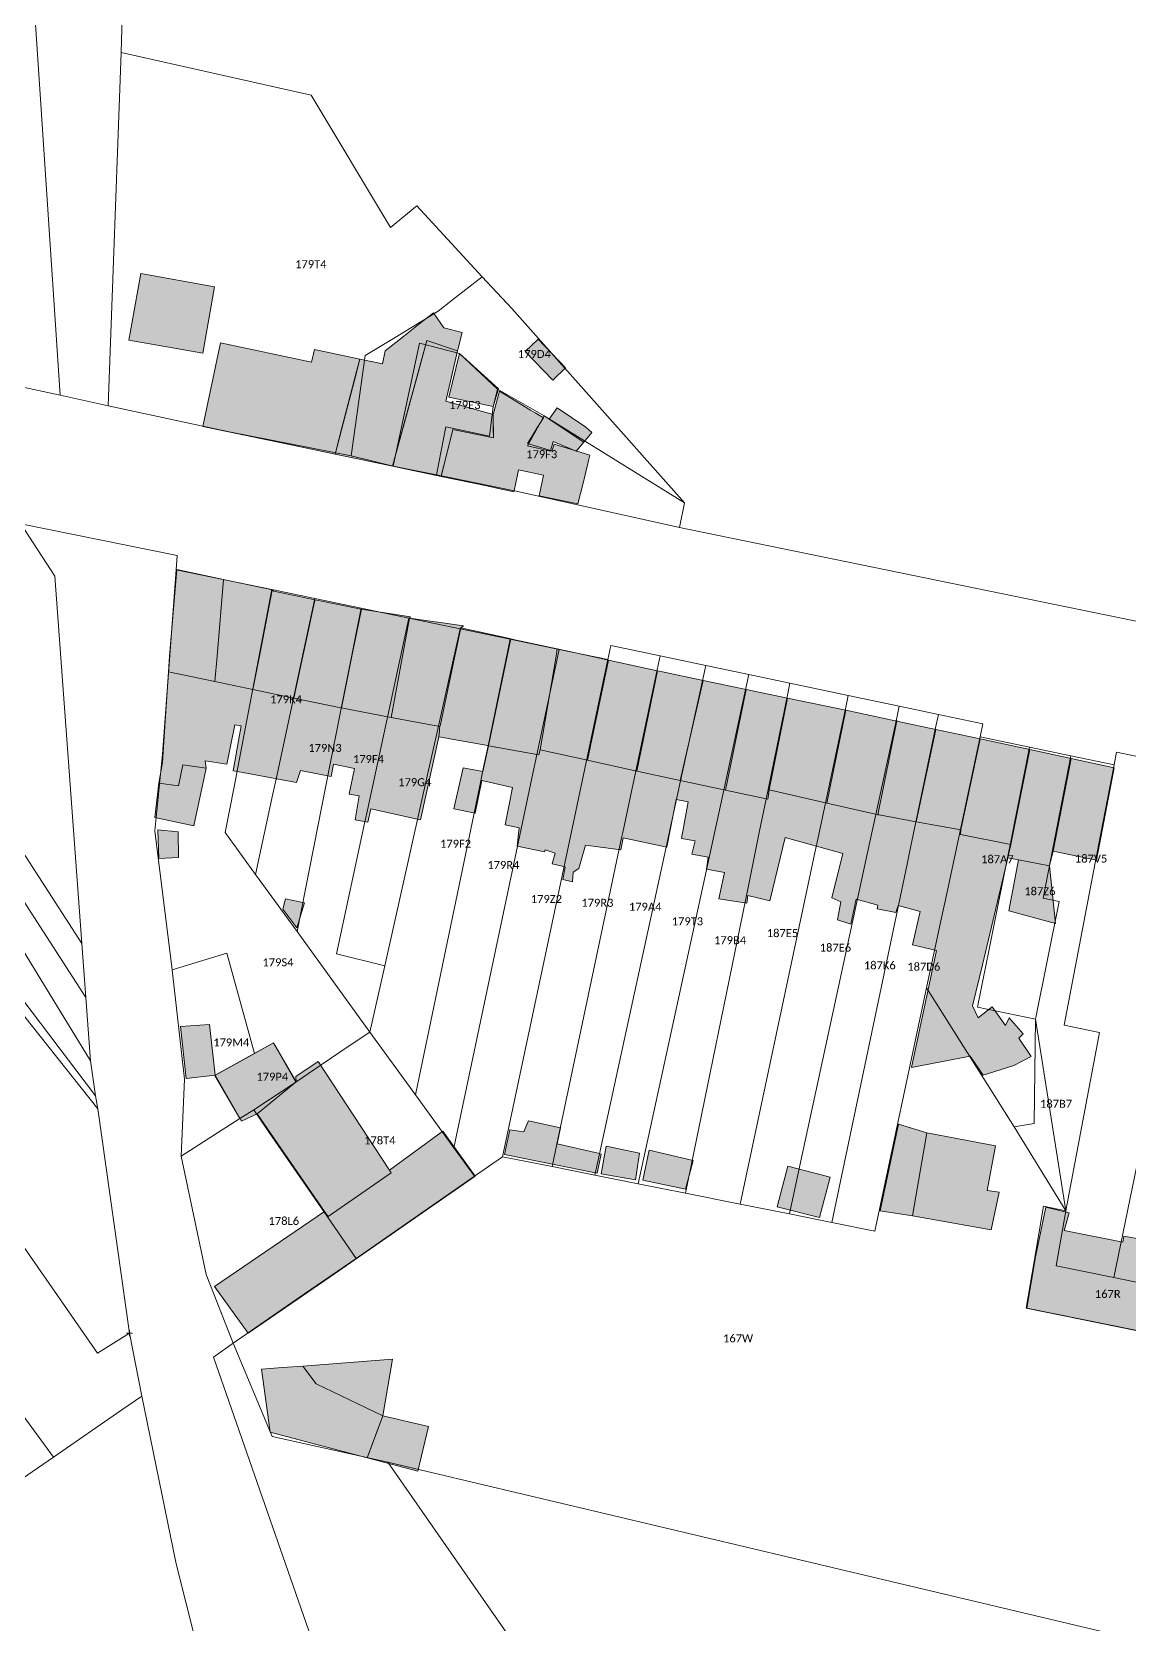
# Model space of a CAD drawing. Header units: metres. Extents: x 113120 to 240396, y 120329 to 242116.
# Drawn here: x 116794.5 to 116904.2, y 121578.2 to 121737.4 of the extents above; entities that cross this region are included whole.
import ezdxf

# ---------------------------------------------------------------- set-up
doc = ezdxf.new("R2010")
doc.units = ezdxf.units.M
doc.header["$LTSCALE"] = 3
doc.header["$PDMODE"] = 2
doc.header["$PDSIZE"] = 0.3
for name, color, linetype, lineweight in [('Bpn_CaPa', 78, 'Continuous', 0), ('Bpn_ReBu', 4, 'Continuous', 0), ('Bpt_CaNu', 7, 'Continuous', 0), ('Bpt_PrSt', 7, 'Continuous', 0), ('Hachure bâtiment', 11, 'Continuous', 0)]:
    doc.layers.add(name, color=color, linetype=linetype, lineweight=lineweight)
doc.styles.add('Legend', font='')
doc.styles.get('Legend').set_extended_font_data('Calibri')

msp = doc.modelspace()

# ---------------------------------------------------------------- hatches: boundary and pattern name
at = {"layer": 'Hachure bâtiment'}
h = msp.add_hatch(color=256, dxfattribs=at)
h.dxf.hatch_style = 1
h.paths.add_polyline_path([(116811.6, 121705.3), (116804.22, 121706.62), (116805.41, 121713.27), (116812.79, 121711.95)])
h = msp.add_hatch(color=256, dxfattribs=at)
h.dxf.hatch_style = 1
h.paths.add_polyline_path([(116832.02, 121707.25), (116833.51, 121708.43), (116834.2, 121708.97), (116834.66, 121709.34), (116834.73, 121709.23), (116835.7, 121707.86), (116837.53, 121707.39), (116837.15, 121705.82), (116837.09, 121705.55), (116837.09, 121705.55), (116834.01, 121706.58), (116833.17, 121703.49), (116830.57, 121694.01), (116827.56, 121694.64), (116824.83, 121695.21), (116826.07, 121699.96), (116826.93, 121703.25), (116826.97, 121703.38), (116827.32, 121704.72), (116828.44, 121704.48), (116828.48, 121704.47), (116829.57, 121704.25), (116829.85, 121705.55), (116831.67, 121706.98)])
h = msp.add_hatch(color=256, dxfattribs=at)
h.dxf.hatch_style = 1
h.paths.add_polyline_path([(116826.99, 121703.47), (116825.52, 121697.84), (116824.83, 121695.21), (116820.74, 121696.07), (116811.62, 121697.98), (116813.37, 121706.33), (116822.49, 121704.42), (116822.76, 121705.67), (116827.32, 121704.72)])
h = msp.add_hatch(color=256, dxfattribs=at)
h.dxf.hatch_style = 1
h.paths.add_polyline_path([(116837.09, 121705.55), (116835.9, 121700.51), (116837.21, 121700.14), (116840.63, 121699.17), (116840.66, 121696.84), (116836.6, 121697.69), (116835.44, 121692.99), (116834.18, 121693.25), (116830.57, 121694.01), (116831.85, 121698.68), (116832.61, 121701.45), (116834.01, 121706.58)])
h = msp.add_hatch(color=256, dxfattribs=at)
h.dxf.hatch_style = 1
h.paths.add_polyline_path([(116847.88, 121703.83), (116846.6, 121702.6), (116843.85, 121705.48), (116845.15, 121706.72)])
h = msp.add_hatch(color=256, dxfattribs=at)
h.dxf.hatch_style = 1
h.paths.add_polyline_path([(116841.16, 121701.74), (116840.65, 121699.97), (116836.2, 121700.92), (116837.27, 121705.28)])
h = msp.add_hatch(color=256, dxfattribs=at)
h.dxf.hatch_style = 1
h.paths.add_polyline_path([(116835.45, 121693.04), (116835.96, 121695.12), (116836.6, 121697.69), (116840.66, 121696.84), (116840.66, 121697.24), (116840.65, 121697.36), (116840.64, 121698.12), (116840.63, 121699.17), (116841.29, 121701.51), (116844.39, 121699.62), (116844.84, 121699.35), (116845.66, 121698.85), (116845.08, 121697.9), (116844.47, 121696.92), (116844.09, 121696.29), (116845.73, 121695.78), (116846.19, 121695.63), (116846.51, 121695.53), (116846.54, 121695.61), (116846.73, 121696.22), (116850.31, 121695.1), (116850.25, 121694.83), (116850.19, 121694.59), (116850.14, 121694.4), (116850.11, 121694.28), (116849.63, 121692.31), (116849.12, 121690.24), (116845.25, 121691.03), (116845.51, 121692.31), (116845.68, 121693.12), (116843.16, 121693.64), (116843.06, 121693.15), (116842.73, 121691.55), (116842.72, 121691.46), (116841.3, 121691.76), (116840.01, 121692.03), (116835.44, 121692.99)])
h = msp.add_hatch(color=256, dxfattribs=at)
h.dxf.hatch_style = 1
h.paths.add_polyline_path([(116849.92, 121697.91), (116850.52, 121697.37), (116849.71, 121696.4), (116846.25, 121698.7), (116847.05, 121699.83)])
h = msp.add_hatch(color=256, dxfattribs=at)
h.dxf.hatch_style = 1
h.paths.add_polyline_path([(116846.25, 121698.7), (116849.71, 121696.4), (116848.95, 121695.5), (116846.65, 121696.48), (116846.37, 121695.52), (116844.08, 121696.05), (116845.75, 121699.05)], flags=17)
h = msp.add_hatch(color=256, dxfattribs=at)
h.dxf.hatch_style = 1
h.paths.add_polyline_path([(116813.68, 121682.68), (116813.03, 121675), (116812.82, 121672.47), (116808.17, 121673.45), (116808.27, 121675), (116809, 121683.68)])
h = msp.add_hatch(color=256, dxfattribs=at)
h.dxf.hatch_style = 1
h.paths.add_polyline_path([(116818.4, 121681.68), (116818.55, 121681.6), (116817.27, 121675), (116816.6, 121671.68), (116812.82, 121672.47), (116813.03, 121675), (116813.68, 121682.68)])
h = msp.add_hatch(color=256, dxfattribs=at)
h.dxf.hatch_style = 1
h.paths.add_polyline_path([(116818.7, 121681.5), (116822.83, 121680.63), (116822.79, 121680.46), (116821.62, 121675), (116820.7, 121670.82), (116816.6, 121671.68), (116817.27, 121675), (116818.55, 121681.6)])
h = msp.add_hatch(color=256, dxfattribs=at)
h.dxf.hatch_style = 1
h.paths.add_polyline_path([(116827.29, 121679.75), (116827.47, 121679.72), (116826.52, 121675), (116825.47, 121669.83), (116825.25, 121669.87), (116820.7, 121670.82), (116821.62, 121675), (116822.79, 121680.46), (116822.83, 121680.63)])
h = msp.add_hatch(color=256, dxfattribs=at)
h.dxf.hatch_style = 1
h.paths.add_polyline_path([(116827.69, 121679.68), (116832.36, 121678.96), (116832.27, 121678.82), (116831.58, 121675), (116830.45, 121668.89), (116825.61, 121669.8), (116825.47, 121669.83), (116826.52, 121675), (116827.47, 121679.72)])
h = msp.add_hatch(color=256, dxfattribs=at)
h.dxf.hatch_style = 1
h.paths.add_polyline_path([(116837.66, 121678.03), (116837.4, 121677.83), (116836.82, 121675), (116835.36, 121668.19), (116835.32, 121667.97), (116830.45, 121668.89), (116831.58, 121675), (116832.27, 121678.82)])
h = msp.add_hatch(color=256, dxfattribs=at)
h.dxf.hatch_style = 1
h.paths.add_polyline_path([(116842.14, 121676.81), (116842.4, 121676.75), (116842.03, 121675), (116840.17, 121666.06), (116839.9, 121666.11), (116835.22, 121666.96), (116835.26, 121667.56), (116835.29, 121667.78), (116835.32, 121667.97), (116835.36, 121668.19), (116836.82, 121675), (116837.4, 121677.83)])
h = msp.add_hatch(color=256, dxfattribs=at)
h.dxf.hatch_style = 1
h.paths.add_polyline_path([(116842.8, 121676.66), (116847.05, 121675.73), (116846.93, 121675), (116845.35, 121665.63), (116845.2, 121665.15), (116840.17, 121666.06), (116842.03, 121675), (116842.4, 121676.75)])
h = msp.add_hatch(color=256, dxfattribs=at)
h.dxf.hatch_style = 1
h.paths.add_polyline_path([(116850.4, 121675), (116852.17, 121674.61), (116850.07, 121664.6), (116845.35, 121665.63), (116846.93, 121675), (116847.05, 121675.73)])
h = msp.add_hatch(color=256, dxfattribs=at)
h.dxf.hatch_style = 1
h.paths.add_polyline_path([(116856.92, 121673.58), (116857.08, 121673.54), (116855, 121663.51), (116854.85, 121663.54), (116850.07, 121664.6), (116852.17, 121674.61)])
h = msp.add_hatch(color=256, dxfattribs=at)
h.dxf.hatch_style = 1
h.paths.add_polyline_path([(116812.82, 121672.47), (116816.6, 121671.68), (116820.7, 121670.82), (116825.25, 121669.87), (116825.47, 121669.83), (116825.61, 121669.8), (116830.45, 121668.89), (116835.32, 121667.97), (116835.29, 121667.78), (116835.26, 121667.56), (116835.22, 121666.96), (116833.37, 121658.65), (116828.4, 121659.75), (116828.12, 121658.4), (116826.85, 121658.63), (116827.25, 121661.05), (116826.25, 121661.2), (116826.77, 121663.77), (116824.68, 121664.2), (116824.45, 121662.97), (116821.37, 121663.57), (116820.97, 121662.37), (116815.08, 121663.47), (116814.65, 121663.55), (116815.45, 121668.03), (116814.8, 121668.15), (116814, 121664.2), (116811.83, 121664.55), (116811.95, 121663.8), (116809.6, 121664.15), (116809.17, 121662.05), (116807.2, 121662.32), (116807.57, 121664.4), (116807.88, 121669), (116808.17, 121673.45)])
h = msp.add_hatch(color=256, dxfattribs=at)
h.dxf.hatch_style = 1
h.paths.add_polyline_path([(116857.27, 121673.5), (116861.63, 121672.59), (116859.33, 121662.59), (116855.17, 121663.47), (116855, 121663.51), (116857.08, 121673.54)])
h = msp.add_hatch(color=256, dxfattribs=at)
h.dxf.hatch_style = 1
h.paths.add_polyline_path([(116865.95, 121671.68), (116863.87, 121661.62), (116859.33, 121662.59), (116861.63, 121672.59)])
h = msp.add_hatch(color=256, dxfattribs=at)
h.dxf.hatch_style = 1
h.paths.add_polyline_path([(116870.07, 121670.82), (116868.23, 121661.63), (116868.12, 121660.72), (116863.87, 121661.62), (116865.95, 121671.68)])
h = msp.add_hatch(color=256, dxfattribs=at)
h.dxf.hatch_style = 1
h.paths.add_polyline_path([(116875.9, 121669.6), (116874, 121660.32), (116868.23, 121661.63), (116870.07, 121670.82)])
h = msp.add_hatch(color=256, dxfattribs=at)
h.dxf.hatch_style = 1
h.paths.add_polyline_path([(116880.83, 121668.56), (116881, 121668.53), (116879.1, 121659.16), (116878.88, 121659.21), (116874, 121660.32), (116875.9, 121669.6)])
h = msp.add_hatch(color=256, dxfattribs=at)
h.dxf.hatch_style = 1
h.paths.add_polyline_path([(116881.15, 121668.49), (116884.92, 121667.68), (116882.93, 121658.45), (116879.25, 121659.13), (116879.1, 121659.16), (116881, 121668.53)])
h = msp.add_hatch(color=256, dxfattribs=at)
h.dxf.hatch_style = 1
h.paths.add_polyline_path([(116889.35, 121666.73), (116887.4, 121657.63), (116882.93, 121658.45), (116884.92, 121667.68)])
h = msp.add_hatch(color=256, dxfattribs=at)
h.dxf.hatch_style = 1
h.paths.add_polyline_path([(116894.3, 121665.67), (116892.4, 121656.17), (116887.37, 121657.17), (116887.4, 121657.63), (116889.35, 121666.73)])
h = msp.add_hatch(color=256, dxfattribs=at)
h.dxf.hatch_style = 1
h.paths.add_polyline_path([(116845.2, 121665.15), (116845.35, 121665.63), (116850.07, 121664.6), (116854.85, 121663.54), (116855, 121663.51), (116855.17, 121663.47), (116859.33, 121662.59), (116863.87, 121661.62), (116868.12, 121660.72), (116868.23, 121661.63), (116874, 121660.32), (116878.88, 121659.21), (116879.1, 121659.16), (116879.25, 121659.13), (116882.93, 121658.45), (116887.4, 121657.63), (116887.37, 121657.17), (116892.4, 121656.17), (116892.19, 121655.18), (116892.12, 121654.85), (116889.57, 121644.15), (116888.57, 121640.03), (116889.15, 121638.85), (116890.55, 121639.95), (116891.88, 121638.08), (116892.23, 121638.83), (116893.63, 121637.23), (116893.2, 121636.8), (116894.45, 121634.97), (116892.72, 121634.08), (116889.63, 121633.12), (116888.35, 121635), (116882.48, 121633.88), (116884.97, 121645.57), (116882.57, 121646.15), (116883.35, 121649.48), (116881.15, 121650.08), (116880.92, 121649.37), (116879.03, 121649.75), (116879.12, 121650.12), (116876.95, 121650.72), (116876.4, 121648.2), (116875.08, 121648.65), (116875.4, 121650.45), (116874.52, 121650.85), (116875.6, 121655.28), (116869.85, 121656.88), (116868.32, 121650.55), (116866.12, 121651.08), (116866, 121650.32), (116863.2, 121650.75), (116863.77, 121653.37), (116861.97, 121653.72), (116862.15, 121654.92), (116860.52, 121655.2), (116860.83, 121656.55), (116859.48, 121656.77), (116860.15, 121660.43), (116858.95, 121660.68), (116858, 121655.92), (116853.63, 121656.85), (116853.4, 121655.63), (116849.88, 121656.12), (116849.2, 121653.77), (116848.63, 121653.4), (116848.57, 121652.45), (116847.6, 121652.68), (116847.85, 121653.95), (116846.55, 121654.23), (116846.85, 121655.32), (116845.83, 121655.65), (116845.77, 121655.45), (116843.03, 121656), (116843.25, 121657.83), (116841.85, 121658.15), (116842.57, 121661.88), (116839.52, 121662.57), (116838.85, 121659.32), (116836.72, 121659.75), (116837.63, 121663.83), (116839.6, 121663.48), (116840.17, 121666.06)])
h = msp.add_hatch(color=256, dxfattribs=at)
h.dxf.hatch_style = 1
h.paths.add_polyline_path([(116898.44, 121664.78), (116896.63, 121655.52), (116896.28, 121654.05), (116893.17, 121654.65), (116892.12, 121654.85), (116892.19, 121655.18), (116892.4, 121656.17), (116894.3, 121665.67)])
h = msp.add_hatch(color=256, dxfattribs=at)
h.dxf.hatch_style = 1
h.paths.add_polyline_path([(116902.75, 121663.85), (116900.97, 121654.6), (116896.63, 121655.52), (116898.44, 121664.78)])
h = msp.add_hatch(color=256, dxfattribs=at)
h.dxf.hatch_style = 1
h.paths.add_polyline_path([(116809.6, 121664.15), (116811.95, 121663.8), (116810.69, 121658.06), (116806.81, 121658.88), (116807.2, 121662.32), (116809.17, 121662.05)])
h = msp.add_hatch(color=256, dxfattribs=at)
h.dxf.hatch_style = 1
h.paths.add_polyline_path([(116809.15, 121657.45), (116809.17, 121654.88), (116807.2, 121654.77), (116807.12, 121657.63)])
h = msp.add_hatch(color=256, dxfattribs=at)
h.dxf.hatch_style = 1
h.paths.add_polyline_path([(116896.28, 121654.05), (116896.87, 121648.28), (116892.22, 121649.55), (116893.17, 121654.65)])
h = msp.add_hatch(color=256, dxfattribs=at)
h.dxf.hatch_style = 1
h.paths.add_polyline_path([(116821.77, 121650.35), (116821, 121647.85), (116819.62, 121649.7), (116819.88, 121650.75)])
h = msp.add_hatch(color=256, dxfattribs=at)
h.dxf.hatch_style = 1
h.paths.add_polyline_path([(116812.83, 121633.12), (116809.95, 121632.77), (116809.37, 121637.97), (116812.28, 121638.17)])
h = msp.add_hatch(color=256, dxfattribs=at)
h.dxf.hatch_style = 1
h.paths.add_polyline_path([(116820.95, 121632.45), (116817.04, 121629.26), (116815.48, 121628.5), (116812.83, 121633.12), (116818.68, 121636.35)])
h = msp.add_hatch(color=256, dxfattribs=at)
h.dxf.hatch_style = 1
h.paths.add_polyline_path([(116830.26, 121623.63), (116830.45, 121623.35), (116824.13, 121618.97), (116823.77, 121619.49), (116817.04, 121629.26), (116820.95, 121632.45), (116820.92, 121632.97), (116823.15, 121634.48)])
h = msp.add_hatch(color=256, dxfattribs=at)
h.dxf.hatch_style = 1
h.paths.add_polyline_path([(116847.37, 121627.83), (116847.03, 121626.25), (116851.15, 121625.3), (116851.45, 121625.23), (116851.05, 121623.32), (116841.78, 121625.17), (116842.32, 121627.63), (116843.72, 121627.43), (116843.9, 121627.96), (116844.17, 121628.55)])
h = msp.add_hatch(color=256, dxfattribs=at)
h.dxf.hatch_style = 1
h.paths.add_polyline_path([(116882.57, 121619.05), (116879.34, 121619.55), (116881.19, 121628.2), (116884, 121627.35)])
h = msp.add_hatch(color=256, dxfattribs=at)
h.dxf.hatch_style = 1
h.paths.add_polyline_path([(116838.83, 121623.03), (116824.77, 121613.25), (116816.14, 121607.33), (116812.77, 121611.98), (116823.77, 121619.49), (116824.13, 121618.97), (116830.45, 121623.35), (116830.26, 121623.63), (116835.6, 121627.52)])
h = msp.add_hatch(color=256, dxfattribs=at)
h.dxf.hatch_style = 1
h.paths.add_polyline_path([(116890.88, 121626.05), (116890.03, 121621.57), (116891.23, 121621.43), (116890.45, 121617.65), (116882.57, 121619.05), (116884, 121627.35)])
h = msp.add_hatch(color=256, dxfattribs=at)
h.dxf.hatch_style = 1
h.paths.add_polyline_path([(116855.28, 121625.33), (116854.88, 121622.65), (116851.45, 121623.25), (116851.95, 121626.03)])
h = msp.add_hatch(color=256, dxfattribs=at)
h.dxf.hatch_style = 1
h.paths.add_polyline_path([(116860.63, 121624.58), (116859.88, 121621.72), (116855.6, 121622.6), (116856.23, 121625.6)])
h = msp.add_hatch(color=256, dxfattribs=at)
h.dxf.hatch_style = 1
h.paths.add_polyline_path([(116873.29, 121618.87), (116869.05, 121619.96), (116870.1, 121624.03), (116874.34, 121622.93)])
h = msp.add_hatch(color=256, dxfattribs=at)
h.dxf.hatch_style = 1
h.paths.add_polyline_path([(116898.23, 121619.35), (116897.75, 121617.57), (116903.6, 121616.4), (116903.72, 121617), (116907.65, 121616.32), (116906.55, 121612.12), (116916.12, 121610.17), (116934.82, 121606.38), (116934.17, 121602.8), (116909.35, 121607.92), (116909.25, 121607.4), (116907.35, 121607.12), (116894, 121609.83), (116894.88, 121614.95), (116895.92, 121619.92)])
h = msp.add_hatch(color=256, dxfattribs=at)
h.dxf.hatch_style = 1
h.paths.add_polyline_path([(116822.95, 121602.26), (116821.61, 121604.03), (116830.58, 121604.73), (116829.62, 121599.05)])
h = msp.add_hatch(color=256, dxfattribs=at)
h.dxf.hatch_style = 1
h.paths.add_polyline_path([(116828.21, 121595.29), (116828.04, 121594.85), (116818.35, 121597.42), (116817.48, 121603.71), (116819.59, 121603.87), (116821.61, 121604.03), (116822.95, 121602.26), (116829.62, 121599.05)])
h = msp.add_hatch(color=256, dxfattribs=at)
h.dxf.hatch_style = 1
h.paths.add_polyline_path([(116834.16, 121597.97), (116833.1, 121593.5), (116828.04, 121594.85), (116829.62, 121599.05)])

# ---------------------------------------------------------------- linework, layer by layer
at = {"layer": 'Bpn_CaPa'}
for points in [[(116793.03, 121832.1), (116794.66, 121827.4), (116795.86, 121823.55), (116795.86, 121823.55), (116797.03, 121819.68), (116798.25, 121815.59), (116799.27, 121811.36), (116800.66, 121805.13), (116801.91, 121799.34), (116802.91, 121794.74), (116804.14, 121789.04), (116805.91, 121783.88), (116808.1, 121778.48), (116810.66, 121773.7), (116812.41, 121769.58), (116814.76, 121760.52), (116813.61, 121753.61), (116803.98, 121754.1), (116803.45, 121735.37), (116802.13, 121700.05), (116797.34, 121701.12), (116794.35, 121746.27)], [(117016.89, 121655.63), (116936.77, 121671.99), (116859.28, 121687.88), (116859.76, 121690.36), (116842.5, 121709.79), (116839.55, 121712.93), (116833.01, 121720.04), (116830.36, 121717.89), (116822.45, 121731.11), (116803.45, 121735.37), (116803.45, 121735.37), (116803.98, 121754.1)], [(116817.78, 121549.22), (116808.93, 121584.24), (116805.51, 121601.03), (116804.27, 121607.3), (116801.09, 121629.74), (116800.87, 121631.03), (116800.36, 121634.55), (116799.9, 121640.88), (116799.5, 121646.28), (116796.81, 121683.01), (116793.41, 121688.25), (116809.05, 121685.07), (116808.93, 121683.66), (116807.56, 121665.21), (116806.81, 121657.56), (116808.53, 121643.63), (116809.76, 121632.71), (116809.43, 121625), (116811.95, 121613.17), (116814.63, 121606.32), (116812.69, 121604.9), (116829.63, 121556.21)], [(116929.06, 121570.94), (116870.62, 121584.81), (116830.12, 121594.42), (116818.53, 121596.98), (116814.63, 121606.32), (116821.77, 121611.26), (116826.94, 121614.78), (116838.77, 121623.01), (116838.77, 121623.01), (116841.57, 121624.95), (116846.54, 121623.97), (116850.8, 121623.12), (116855.15, 121622.25), (116859.87, 121621.31), (116865.35, 121620.22), (116870.26, 121619.24), (116874.5, 121618.39), (116878.82, 121617.53), (116883.99, 121641.83), (116892.74, 121627.94), (116897.91, 121619.56), (116895.69, 121620.01), (116894.74, 121614.49), (116893.93, 121609.81), (116906.89, 121607.18)]]:
    msp.add_lwpolyline(points, dxfattribs=at)
for points in [[(116783.26, 121747.3), (116789.6, 121745.98), (116794.35, 121746.27), (116797.34, 121701.12), (116779.64, 121704.9), (116774.07, 121705.99), (116777.23, 121722.04), (116777.79, 121724.38), (116783.26, 121747.3)], [(116826.45, 121695.04), (116814.23, 121697.45), (116802.13, 121700.05), (116803.45, 121735.37), (116822.45, 121731.11), (116830.36, 121717.89), (116833.01, 121720.04), (116839.55, 121712.93), (116836.58, 121710.66), (116835.15, 121709.52), (116830.83, 121706.89), (116827.84, 121705.07), (116826.45, 121695.04)], [(116826.45, 121695.04), (116827.84, 121705.07), (116830.83, 121706.89), (116835.15, 121709.52), (116836.58, 121710.66), (116839.55, 121712.93), (116842.5, 121709.79), (116859.76, 121690.36), (116845.75, 121699.05), (116841.08, 121701.72), (116837.27, 121705.28), (116833.28, 121706.3), (116830.65, 121694.01), (116826.45, 121695.04)], [(116841.08, 121701.72), (116840.65, 121699.97), (116840.27, 121697.02), (116835.91, 121697.95), (116834.96, 121693.14), (116830.65, 121694.01), (116833.28, 121706.3), (116837.27, 121705.28), (116841.08, 121701.72)], [(116841.08, 121701.72), (116845.75, 121699.05), (116859.76, 121690.36), (116859.28, 121687.88), (116842.93, 121691.51), (116834.96, 121693.14), (116835.91, 121697.95), (116840.27, 121697.02), (116840.65, 121699.97), (116841.08, 121701.72)], [(116804.27, 121607.3), (116801.08, 121605.31), (116786.85, 121625.79), (116783.2, 121631.03), (116765.38, 121656.68), (116753.28, 121668.8), (116749.58, 121672.52), (116748.71, 121673.38), (116746.78, 121675.31), (116744.88, 121681.88), (116745.48, 121685.68), (116747.13, 121696.19), (116747.36, 121697.64), (116752.18, 121696.65), (116751.94, 121695.22), (116750.28, 121685.5), (116752.67, 121680.29), (116753.92, 121677.56), (116759.38, 121671.3), (116765.76, 121674.23), (116767.49, 121672.06), (116801.09, 121629.74), (116804.27, 121607.3)], [(116800.36, 121634.55), (116783.79, 121661.6), (116779, 121669.46), (116773.86, 121677.82), (116775.36, 121685.01), (116776.46, 121690.28), (116776.74, 121691.65), (116780.42, 121690.9), (116780.12, 121689.55), (116777.66, 121678.52), (116777.28, 121677.03), (116777.13, 121676.13), (116799.9, 121640.88), (116800.36, 121634.55)], [(116780.42, 121690.9), (116784.28, 121690.12), (116784.03, 121688.76), (116781.97, 121677.53), (116780.51, 121677.87), (116779.92, 121674.68), (116781.38, 121674.34), (116799.5, 121646.28), (116799.9, 121640.88), (116777.13, 121676.13), (116777.28, 121677.03), (116777.66, 121678.52), (116780.12, 121689.55), (116780.42, 121690.9)], [(116784.03, 121688.76), (116793.27, 121686.9), (116793.41, 121688.25), (116796.81, 121683.01), (116799.5, 121646.28), (116781.38, 121674.34), (116779.92, 121674.68), (116780.51, 121677.87), (116781.97, 121677.53), (116784.03, 121688.76)], [(116816.89, 121653.19), (116821.04, 121647.47), (116828.32, 121637.42), (116826.35, 121636.1), (116823.34, 121634.08), (116820.91, 121632.42), (116818.68, 121636.35), (116816.77, 121635.29), (116814, 121645.32), (116808.53, 121643.63), (116806.81, 121657.56), (116807.56, 121665.21), (116808.93, 121683.66), (116818.52, 121681.67), (116815.88, 121667.92), (116814.75, 121661.95), (116813.85, 121657.38), (116816.89, 121653.19)], [(116816.89, 121653.19), (116813.85, 121657.38), (116814.75, 121661.95), (116815.88, 121667.92), (116818.52, 121681.67), (116822.82, 121680.77), (116818.94, 121662.72), (116818.62, 121661.23), (116816.89, 121653.19)], [(116816.89, 121653.19), (116818.62, 121661.23), (116818.94, 121662.72), (116822.82, 121680.77), (116827.43, 121679.81), (116824.35, 121664.24), (116821.04, 121647.47), (116816.89, 121653.19)], [(116821.04, 121647.47), (116824.35, 121664.24), (116827.43, 121679.81), (116832.21, 121678.82), (116828.1, 121659.78), (116827.8, 121658.43), (116824.96, 121645.26), (116829.8, 121644.03), (116828.32, 121637.42), (116821.04, 121647.47)], [(116829.8, 121644.03), (116824.96, 121645.26), (116827.8, 121658.43), (116828.1, 121659.78), (116832.21, 121678.82), (116837.34, 121677.75), (116834.93, 121666.98), (116834.18, 121663.61), (116829.8, 121644.03)], [(116829.8, 121644.03), (116834.18, 121663.61), (116834.93, 121666.98), (116837.34, 121677.75), (116842.34, 121676.71), (116840.13, 121666.04), (116839.59, 121663.45), (116839.4, 121662.56), (116838.73, 121659.31), (116832.89, 121631.13), (116828.32, 121637.42), (116829.8, 121644.03)], [(116836.71, 121625.85), (116832.89, 121631.13), (116838.73, 121659.31), (116839.4, 121662.56), (116839.59, 121663.45), (116840.13, 121666.04), (116842.34, 121676.71), (116847.24, 121675.69), (116844.39, 121662.19), (116843.45, 121657.75), (116836.71, 121625.85)], [(116852.12, 121674.68), (116852.42, 121676.07), (116857.34, 121675.03), (116857.05, 121673.65), (116853.61, 121657.39), (116853.49, 121656.85), (116847.01, 121626.22), (116846.54, 121623.97), (116841.57, 121624.95), (116848.27, 121656.52), (116852.12, 121674.68)], [(116725.15, 121657.01), (116737.28, 121674.82), (116756.01, 121650.56), (116796.66, 121594.93), (116779.43, 121583.07), (116725.15, 121657.01)], [(116838.77, 121623.01), (116836.71, 121625.85), (116843.45, 121657.75), (116844.39, 121662.19), (116847.24, 121675.69), (116852.12, 121674.68), (116848.27, 121656.52), (116841.57, 121624.95), (116838.77, 121623.01)], [(116861.9, 121674.07), (116861.6, 121672.7), (116859.39, 121662.54), (116857.93, 121655.9), (116851.26, 121625.24), (116850.8, 121623.12), (116846.54, 121623.97), (116847.01, 121626.22), (116853.49, 121656.85), (116853.61, 121657.39), (116857.05, 121673.65), (116857.34, 121675.03), (116861.9, 121674.07)], [(116769.25, 121673.46), (116779.86, 121658.76), (116800.87, 121631.03), (116801.09, 121629.74), (116767.49, 121672.06), (116769.25, 121673.46)], [(116861.9, 121674.07), (116866.21, 121673.17), (116865.91, 121671.8), (116863.7, 121661.62), (116855.15, 121622.25), (116850.8, 121623.12), (116851.26, 121625.24), (116857.93, 121655.9), (116859.39, 121662.54), (116861.6, 121672.7), (116861.9, 121674.07)], [(116870.31, 121672.3), (116870.03, 121670.95), (116867.94, 121660.72), (116867.29, 121657.56), (116866.16, 121652.05), (116859.87, 121621.31), (116855.15, 121622.25), (116863.7, 121661.62), (116865.91, 121671.8), (116866.21, 121673.17), (116870.31, 121672.3)], [(116870.31, 121672.3), (116876.15, 121671.07), (116875.87, 121669.73), (116873, 121656.26), (116872.94, 121655.98), (116865.35, 121620.22), (116859.87, 121621.31), (116866.16, 121652.05), (116867.29, 121657.56), (116867.94, 121660.72), (116870.03, 121670.95), (116870.31, 121672.3)], [(116881.25, 121670), (116880.97, 121668.67), (116878.91, 121659.17), (116878.32, 121656.46), (116871.31, 121624.09), (116870.26, 121619.24), (116865.35, 121620.22), (116872.94, 121655.98), (116873, 121656.26), (116875.87, 121669.73), (116876.15, 121671.07), (116881.25, 121670)], [(116870.26, 121619.24), (116871.31, 121624.09), (116878.32, 121656.46), (116878.91, 121659.17), (116880.97, 121668.67), (116881.25, 121670), (116885.17, 121669.17), (116884.89, 121667.85), (116882.34, 121655.72), (116882.03, 121654.22), (116875.5, 121623.15), (116874.5, 121618.39), (116870.26, 121619.24)], [(116889.33, 121666.93), (116886.07, 121651.57), (116885.42, 121648.54), (116883.99, 121641.83), (116878.82, 121617.53), (116874.5, 121618.39), (116875.5, 121623.15), (116882.03, 121654.22), (116882.34, 121655.72), (116884.89, 121667.85), (116885.17, 121669.17), (116889.61, 121668.24), (116889.33, 121666.93)], [(116889.33, 121666.93), (116894.28, 121665.9), (116892.4, 121656.47), (116892.07, 121654.83), (116889.09, 121639.91), (116894.89, 121638.71), (116894.73, 121628.29), (116892.74, 121627.94), (116883.99, 121641.83), (116885.42, 121648.54), (116886.07, 121651.57), (116889.33, 121666.93)], [(116894.89, 121638.71), (116889.09, 121639.91), (116892.07, 121654.83), (116892.4, 121656.47), (116894.28, 121665.9), (116898.42, 121665.04), (116897.09, 121658.17), (116895.65, 121650.8), (116897.23, 121650.48), (116894.89, 121638.71)], [(116894.89, 121638.71), (116897.23, 121650.48), (116895.65, 121650.8), (116897.09, 121658.17), (116898.42, 121665.04), (116902.74, 121664.14), (116901.42, 121657.27), (116900.69, 121653.47), (116897.73, 121638.12), (116901.27, 121637.38), (116897.91, 121619.56), (116894.89, 121638.71)], [(116897.91, 121619.56), (116901.27, 121637.38), (116897.73, 121638.12), (116900.69, 121653.47), (116901.42, 121657.27), (116902.74, 121664.14), (116902.99, 121665.42), (116913.09, 121663.32), (116912.82, 121662.04), (116910.63, 121651.4), (116909.78, 121647.24), (116909, 121643.46), (116908.9, 121642.98), (116902.7, 121612.87), (116896.96, 121614.04), (116897.91, 121619.56)], [(116907.7, 121611.86), (116902.7, 121612.87), (116908.9, 121642.98), (116909, 121643.46), (116909.78, 121647.24), (116910.63, 121651.4), (116912.82, 121662.04), (116913.09, 121663.32), (116916.55, 121662.6), (116916.3, 121661.32), (116914.17, 121650.66), (116907.7, 121611.86)], [(116800.36, 121634.55), (116800.87, 121631.03), (116779.86, 121658.76), (116783.79, 121661.6), (116800.36, 121634.55)], [(116804.27, 121607.3), (116805.51, 121601.03), (116803.52, 121599.66), (116796.66, 121594.93), (116756.01, 121650.56), (116765.38, 121656.68), (116783.2, 121631.03), (116786.85, 121625.79), (116801.08, 121605.31), (116804.27, 121607.3)], [(116808.53, 121643.63), (116814, 121645.32), (116816.77, 121635.29), (116812.8, 121633.08), (116815.32, 121628.77), (116809.43, 121625), (116809.76, 121632.71), (116808.53, 121643.63)], [(116894.89, 121638.71), (116897.91, 121619.56), (116892.74, 121627.94), (116894.73, 121628.29), (116894.89, 121638.71)], [(116816.71, 121629.63), (116815.32, 121628.77), (116812.8, 121633.08), (116816.77, 121635.29), (116818.68, 121636.35), (116820.91, 121632.42), (116816.71, 121629.63)], [(116836.71, 121625.85), (116838.77, 121623.01), (116826.94, 121614.78), (116824.07, 121618.95), (116818.25, 121627.39), (116816.71, 121629.63), (116820.91, 121632.42), (116823.34, 121634.08), (116826.35, 121636.1), (116828.32, 121637.42), (116832.89, 121631.13), (116836.71, 121625.85)], [(116816.71, 121629.63), (116818.25, 121627.39), (116824.07, 121618.95), (116826.94, 121614.78), (116821.77, 121611.26), (116814.63, 121606.32), (116811.95, 121613.17), (116809.43, 121625), (116815.32, 121628.77), (116816.71, 121629.63)], [(116907.7, 121611.86), (116906.89, 121607.18), (116893.93, 121609.81), (116894.74, 121614.49), (116895.69, 121620.01), (116897.91, 121619.56), (116896.96, 121614.04), (116902.7, 121612.87), (116907.7, 121611.86)], [(116848.89, 121567.46), (116829.63, 121556.21), (116812.69, 121604.9), (116814.63, 121606.32), (116818.53, 121596.98), (116830.12, 121594.42), (116848.89, 121567.46)], [(116779.43, 121583.07), (116796.66, 121594.93), (116803.52, 121599.66), (116805.51, 121601.03), (116808.93, 121584.24), (116817.78, 121549.22), (116769.09, 121515.72), (116740.86, 121555.71), (116779.43, 121583.07)]]:
    msp.add_lwpolyline(points, close=True, dxfattribs=at)
at = {"layer": 'Bpn_ReBu'}
for points in [[(116811.6, 121705.3), (116804.22, 121706.62), (116805.41, 121713.27), (116812.79, 121711.95), (116811.6, 121705.3)], [(116832.02, 121707.25), (116833.51, 121708.43), (116834.2, 121708.97), (116834.66, 121709.34), (116834.73, 121709.23), (116835.7, 121707.86), (116837.53, 121707.39), (116837.15, 121705.82), (116837.09, 121705.55), (116837.09, 121705.55), (116834.01, 121706.58), (116833.17, 121703.49), (116830.57, 121694.01), (116827.56, 121694.64), (116824.83, 121695.21), (116826.07, 121699.96), (116826.93, 121703.25), (116826.97, 121703.38), (116827.32, 121704.72), (116828.44, 121704.48), (116828.48, 121704.47), (116829.57, 121704.25), (116829.85, 121705.55), (116831.67, 121706.98), (116832.02, 121707.25)], [(116826.99, 121703.47), (116825.52, 121697.84), (116824.83, 121695.21), (116820.74, 121696.07), (116811.62, 121697.98), (116813.37, 121706.33), (116822.49, 121704.42), (116822.76, 121705.67), (116827.32, 121704.72), (116826.99, 121703.47)], [(116837.09, 121705.55), (116835.9, 121700.51), (116837.21, 121700.14), (116840.63, 121699.17), (116840.66, 121696.84), (116836.6, 121697.69), (116835.44, 121692.99), (116834.18, 121693.25), (116830.57, 121694.01), (116831.85, 121698.68), (116832.61, 121701.45), (116834.01, 121706.58), (116837.09, 121705.55)], [(116847.88, 121703.83), (116846.6, 121702.6), (116843.85, 121705.48), (116845.15, 121706.72), (116847.88, 121703.83)], [(116841.16, 121701.74), (116840.65, 121699.97), (116836.2, 121700.92), (116837.27, 121705.28), (116841.16, 121701.74)], [(116835.45, 121693.04), (116835.96, 121695.12), (116836.6, 121697.69), (116840.66, 121696.84), (116840.66, 121697.24), (116840.65, 121697.36), (116840.64, 121698.12), (116840.63, 121699.17), (116841.29, 121701.51), (116844.39, 121699.62), (116844.84, 121699.35), (116845.66, 121698.85), (116845.08, 121697.9), (116844.47, 121696.92), (116844.09, 121696.29), (116845.73, 121695.78), (116846.19, 121695.63), (116846.51, 121695.53), (116846.54, 121695.61), (116846.73, 121696.22), (116850.31, 121695.1), (116850.25, 121694.83), (116850.19, 121694.59), (116850.14, 121694.4), (116850.11, 121694.28), (116849.63, 121692.31), (116849.12, 121690.24), (116845.25, 121691.03), (116845.51, 121692.31), (116845.68, 121693.12), (116843.16, 121693.64), (116843.06, 121693.15), (116842.73, 121691.55), (116842.72, 121691.46), (116841.3, 121691.76), (116840.01, 121692.03), (116835.44, 121692.99), (116835.45, 121693.04)], [(116849.92, 121697.91), (116850.52, 121697.37), (116849.71, 121696.4), (116846.25, 121698.7), (116847.05, 121699.83), (116849.92, 121697.91)], [(116846.25, 121698.7), (116849.71, 121696.4), (116848.95, 121695.5), (116846.65, 121696.48), (116846.37, 121695.52), (116844.08, 121696.05), (116845.75, 121699.05), (116846.25, 121698.7)], [(116813.68, 121682.68), (116813.03, 121675), (116812.82, 121672.47), (116808.17, 121673.45), (116808.27, 121675), (116809, 121683.68), (116813.68, 121682.68)], [(116818.4, 121681.68), (116818.55, 121681.6), (116817.27, 121675), (116816.6, 121671.68), (116812.82, 121672.47), (116813.03, 121675), (116813.68, 121682.68), (116818.4, 121681.68)], [(116818.7, 121681.5), (116822.83, 121680.63), (116822.79, 121680.46), (116821.62, 121675), (116820.7, 121670.82), (116816.6, 121671.68), (116817.27, 121675), (116818.55, 121681.6), (116818.7, 121681.5)], [(116827.29, 121679.75), (116827.47, 121679.72), (116826.52, 121675), (116825.47, 121669.83), (116825.25, 121669.87), (116820.7, 121670.82), (116821.62, 121675), (116822.79, 121680.46), (116822.83, 121680.63), (116827.29, 121679.75)], [(116827.69, 121679.68), (116832.36, 121678.96), (116832.27, 121678.82), (116831.58, 121675), (116830.45, 121668.89), (116825.61, 121669.8), (116825.47, 121669.83), (116826.52, 121675), (116827.47, 121679.72), (116827.69, 121679.68)], [(116837.66, 121678.03), (116837.4, 121677.83), (116836.82, 121675), (116835.36, 121668.19), (116835.32, 121667.97), (116830.45, 121668.89), (116831.58, 121675), (116832.27, 121678.82), (116837.66, 121678.03)], [(116842.14, 121676.81), (116842.4, 121676.75), (116842.03, 121675), (116840.17, 121666.06), (116839.9, 121666.11), (116835.22, 121666.96), (116835.26, 121667.56), (116835.29, 121667.78), (116835.32, 121667.97), (116835.36, 121668.19), (116836.82, 121675), (116837.4, 121677.83), (116842.14, 121676.81)], [(116842.8, 121676.66), (116847.05, 121675.73), (116846.93, 121675), (116845.35, 121665.63), (116845.2, 121665.15), (116840.17, 121666.06), (116842.03, 121675), (116842.4, 121676.75), (116842.8, 121676.66)], [(116850.4, 121675), (116852.17, 121674.61), (116850.07, 121664.6), (116845.35, 121665.63), (116846.93, 121675), (116847.05, 121675.73), (116850.4, 121675)], [(116856.92, 121673.58), (116857.08, 121673.54), (116855, 121663.51), (116854.85, 121663.54), (116850.07, 121664.6), (116852.17, 121674.61), (116856.92, 121673.58)], [(116812.82, 121672.47), (116816.6, 121671.68), (116820.7, 121670.82), (116825.25, 121669.87), (116825.47, 121669.83), (116825.61, 121669.8), (116830.45, 121668.89), (116835.32, 121667.97), (116835.29, 121667.78), (116835.26, 121667.56), (116835.22, 121666.96), (116833.37, 121658.65), (116828.4, 121659.75), (116828.12, 121658.4), (116826.85, 121658.63), (116827.25, 121661.05), (116826.25, 121661.2), (116826.77, 121663.77), (116824.68, 121664.2), (116824.45, 121662.97), (116821.37, 121663.57), (116820.97, 121662.37), (116815.08, 121663.47), (116814.65, 121663.55), (116815.45, 121668.03), (116814.8, 121668.15), (116814, 121664.2), (116811.83, 121664.55), (116811.95, 121663.8), (116809.6, 121664.15), (116809.17, 121662.05), (116807.2, 121662.32), (116807.57, 121664.4), (116807.88, 121669), (116808.17, 121673.45), (116812.82, 121672.47)], [(116857.27, 121673.5), (116861.63, 121672.59), (116859.33, 121662.59), (116855.17, 121663.47), (116855, 121663.51), (116857.08, 121673.54), (116857.27, 121673.5)], [(116865.95, 121671.68), (116863.87, 121661.62), (116859.33, 121662.59), (116861.63, 121672.59), (116865.95, 121671.68)], [(116870.07, 121670.82), (116868.23, 121661.63), (116868.12, 121660.72), (116863.87, 121661.62), (116865.95, 121671.68), (116870.07, 121670.82)], [(116875.9, 121669.6), (116874, 121660.32), (116868.23, 121661.63), (116870.07, 121670.82), (116875.9, 121669.6)], [(116880.83, 121668.56), (116881, 121668.53), (116879.1, 121659.16), (116878.88, 121659.21), (116874, 121660.32), (116875.9, 121669.6), (116880.83, 121668.56)], [(116881.15, 121668.49), (116884.92, 121667.68), (116882.93, 121658.45), (116879.25, 121659.13), (116879.1, 121659.16), (116881, 121668.53), (116881.15, 121668.49)], [(116889.35, 121666.73), (116887.4, 121657.63), (116882.93, 121658.45), (116884.92, 121667.68), (116889.35, 121666.73)], [(116894.3, 121665.67), (116892.4, 121656.17), (116887.37, 121657.17), (116887.4, 121657.63), (116889.35, 121666.73), (116894.3, 121665.67)], [(116845.2, 121665.15), (116845.35, 121665.63), (116850.07, 121664.6), (116854.85, 121663.54), (116855, 121663.51), (116855.17, 121663.47), (116859.33, 121662.59), (116863.87, 121661.62), (116868.12, 121660.72), (116868.23, 121661.63), (116874, 121660.32), (116878.88, 121659.21), (116879.1, 121659.16), (116879.25, 121659.13), (116882.93, 121658.45), (116887.4, 121657.63), (116887.37, 121657.17), (116892.4, 121656.17), (116892.19, 121655.18), (116892.12, 121654.85), (116889.57, 121644.15), (116888.57, 121640.03), (116889.15, 121638.85), (116890.55, 121639.95), (116891.88, 121638.08), (116892.23, 121638.83), (116893.63, 121637.23), (116893.2, 121636.8), (116894.45, 121634.97), (116892.72, 121634.08), (116889.63, 121633.12), (116888.35, 121635), (116882.48, 121633.88), (116884.97, 121645.57), (116882.57, 121646.15), (116883.35, 121649.48), (116881.15, 121650.08), (116880.92, 121649.37), (116879.03, 121649.75), (116879.12, 121650.12), (116876.95, 121650.72), (116876.4, 121648.2), (116875.08, 121648.65), (116875.4, 121650.45), (116874.52, 121650.85), (116875.6, 121655.28), (116869.85, 121656.88), (116868.32, 121650.55), (116866.12, 121651.08), (116866, 121650.32), (116863.2, 121650.75), (116863.77, 121653.37), (116861.97, 121653.72), (116862.15, 121654.92), (116860.52, 121655.2), (116860.83, 121656.55), (116859.48, 121656.77), (116860.15, 121660.43), (116858.95, 121660.68), (116858, 121655.92), (116853.63, 121656.85), (116853.4, 121655.63), (116849.88, 121656.12), (116849.2, 121653.77), (116848.63, 121653.4), (116848.57, 121652.45), (116847.6, 121652.68), (116847.85, 121653.95), (116846.55, 121654.23), (116846.85, 121655.32), (116845.83, 121655.65), (116845.77, 121655.45), (116843.03, 121656), (116843.25, 121657.83), (116841.85, 121658.15), (116842.57, 121661.88), (116839.52, 121662.57), (116838.85, 121659.32), (116836.72, 121659.75), (116837.63, 121663.83), (116839.6, 121663.48), (116840.17, 121666.06), (116845.2, 121665.15)], [(116898.44, 121664.78), (116896.63, 121655.52), (116896.28, 121654.05), (116893.17, 121654.65), (116892.12, 121654.85), (116892.19, 121655.18), (116892.4, 121656.17), (116894.3, 121665.67), (116898.44, 121664.78)], [(116902.75, 121663.85), (116900.97, 121654.6), (116896.63, 121655.52), (116898.44, 121664.78), (116902.75, 121663.85)], [(116809.6, 121664.15), (116811.95, 121663.8), (116810.69, 121658.06), (116806.81, 121658.88), (116807.2, 121662.32), (116809.17, 121662.05), (116809.6, 121664.15)], [(116809.15, 121657.45), (116809.17, 121654.88), (116807.2, 121654.77), (116807.12, 121657.63), (116809.15, 121657.45)], [(116896.28, 121654.05), (116896.87, 121648.28), (116892.22, 121649.55), (116893.17, 121654.65), (116896.28, 121654.05)], [(116821.77, 121650.35), (116821, 121647.85), (116819.62, 121649.7), (116819.88, 121650.75), (116821.77, 121650.35)], [(116812.83, 121633.12), (116809.95, 121632.77), (116809.37, 121637.97), (116812.28, 121638.17), (116812.83, 121633.12)], [(116820.95, 121632.45), (116817.04, 121629.26), (116815.48, 121628.5), (116812.83, 121633.12), (116818.68, 121636.35), (116820.95, 121632.45)], [(116830.26, 121623.63), (116830.45, 121623.35), (116824.13, 121618.97), (116823.77, 121619.49), (116817.04, 121629.26), (116820.95, 121632.45), (116820.92, 121632.97), (116823.15, 121634.48), (116830.26, 121623.63)], [(116847.37, 121627.83), (116847.03, 121626.25), (116851.15, 121625.3), (116851.45, 121625.23), (116851.05, 121623.32), (116841.78, 121625.17), (116842.32, 121627.63), (116843.72, 121627.43), (116843.9, 121627.96), (116844.17, 121628.55), (116847.37, 121627.83)], [(116882.57, 121619.05), (116879.34, 121619.55), (116881.19, 121628.2), (116884, 121627.35), (116882.57, 121619.05)], [(116838.83, 121623.03), (116824.77, 121613.25), (116816.14, 121607.33), (116812.77, 121611.98), (116823.77, 121619.49), (116824.13, 121618.97), (116830.45, 121623.35), (116830.26, 121623.63), (116835.6, 121627.52), (116838.83, 121623.03)], [(116890.88, 121626.05), (116890.03, 121621.57), (116891.23, 121621.43), (116890.45, 121617.65), (116882.57, 121619.05), (116884, 121627.35), (116890.88, 121626.05)], [(116855.28, 121625.33), (116854.88, 121622.65), (116851.45, 121623.25), (116851.95, 121626.03), (116855.28, 121625.33)], [(116860.63, 121624.58), (116859.88, 121621.72), (116855.6, 121622.6), (116856.23, 121625.6), (116860.63, 121624.58)], [(116873.29, 121618.87), (116869.05, 121619.96), (116870.1, 121624.03), (116874.34, 121622.93), (116873.29, 121618.87)], [(116898.23, 121619.35), (116897.75, 121617.57), (116903.6, 121616.4), (116903.72, 121617), (116907.65, 121616.32), (116906.55, 121612.12), (116916.12, 121610.17), (116934.82, 121606.38), (116934.17, 121602.8), (116909.35, 121607.92), (116909.25, 121607.4), (116907.35, 121607.12), (116894, 121609.83), (116894.88, 121614.95), (116895.92, 121619.92), (116898.23, 121619.35)], [(116822.95, 121602.26), (116821.61, 121604.03), (116830.58, 121604.73), (116829.62, 121599.05), (116822.95, 121602.26)], [(116828.21, 121595.29), (116828.04, 121594.85), (116818.35, 121597.42), (116817.48, 121603.71), (116819.59, 121603.87), (116821.61, 121604.03), (116822.95, 121602.26), (116829.62, 121599.05), (116828.21, 121595.29)], [(116834.16, 121597.97), (116833.1, 121593.5), (116828.04, 121594.85), (116829.62, 121599.05), (116834.16, 121597.97)]]:
    msp.add_lwpolyline(points, close=True, dxfattribs=at)
at = {"layer": 'Bpt_PrSt'}
msp.add_point((116804.27, 121607.3), dxfattribs=at)

# ---------------------------------------------------------------- texts
at = {"layer": 'Bpt_CaNu', "char_height": 0.8, "attachment_point": 7, "style": 'Legend'}
for s, insert in [('179T4', (116820.84, 121713.81)), ('179D4', (116843.11, 121704.83)), ('179E3', (116836.24, 121699.72)), ('179F3', (116843.95, 121694.8)), ('179K4', (116818.34, 121670.3)), ('179N3', (116822.16, 121665.43)), ('179F4', (116826.62, 121664.32)), ('179G4', (116831.15, 121662)), ('179F2', (116835.33, 121655.85)), ('187A7', (116889.44, 121654.3)), ('187V5', (116898.82, 121654.36)), ('179R4', (116840.06, 121653.73)), ('187Z6', (116893.76, 121651.1)), ('179Z2', (116844.41, 121650.33)), ('179R3', (116849.46, 121649.94)), ('179A4', (116854.22, 121649.55)), ('179T3', (116858.5, 121648.09)), ('187E5', (116868.01, 121646.91)), ('179B4', (116862.73, 121646.21)), ('187E6', (116873.3, 121645.46)), ('179S4', (116817.57, 121643.99)), ('187K6', (116877.72, 121643.69)), ('187D6', (116882.06, 121643.55)), ('179M4', (116812.65, 121635.98)), ('179P4', (116816.97, 121632.56)), ('187B7', (116895.33, 121629.84)), ('178T4', (116827.74, 121626.18)), ('178L6', (116818.18, 121618.13)), ('167R', (116900.82, 121610.83)), ('167W', (116863.63, 121606.39))]:
    msp.add_mtext(s, dxfattribs=dict(at, insert=insert))

doc.saveas('drawing.dxf')
